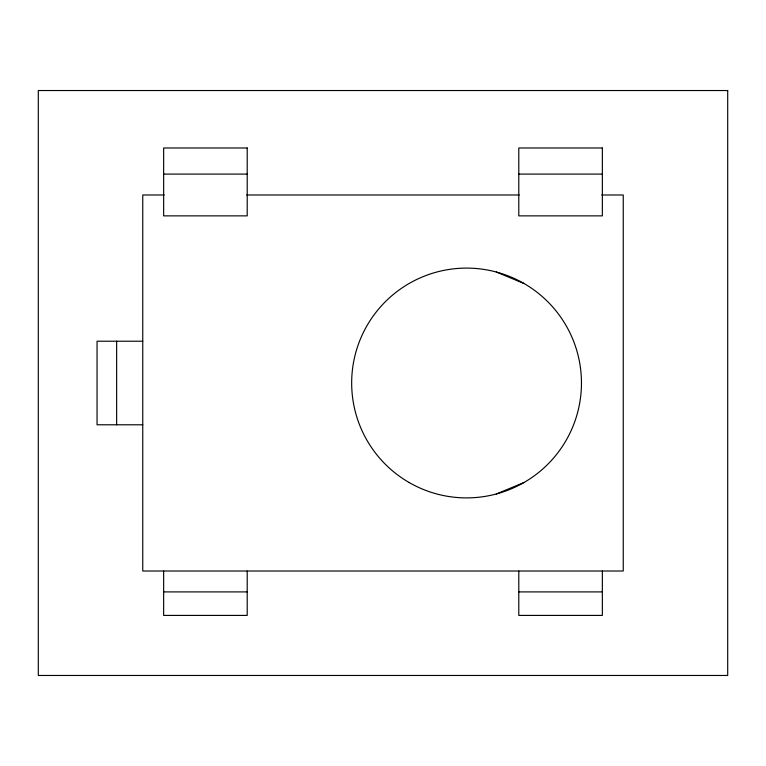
<?xml version="1.0" encoding="UTF-8"?>
<svg xmlns="http://www.w3.org/2000/svg" width="766" height="766" viewBox="0 0 766 766"><rect width="100%" height="100%" fill="white"/><g stroke="black" fill="none" stroke-linecap="round" stroke-linejoin="round"><path stroke-width="1.15" d="M496.301 493.984L524.011 482.503M163.646 174.093L247.207 174.093M518.793 174.093L602.354 174.093M164.269 194.985L142.754 194.985L142.754 571.015L623.246 571.015L623.246 194.985L601.731 194.985M246.738 194.985L519.262 194.985M142.754 341.215L97.052 341.215L97.052 424.785L142.754 424.785M163.646 591.907L247.207 591.907M518.793 591.907L602.354 591.907M496.301 272.016L524.011 283.497M602.354 571.015L602.354 615.414L518.793 615.414L518.793 571.015M247.207 571.015L247.207 615.414L163.646 615.414L163.646 571.015M116.643 341.215L116.643 424.785M727.7 90.532L38.3 90.532L38.3 675.468L727.7 675.468L727.7 90.532M247.207 147.982L163.646 147.982L163.646 215.868L247.207 215.868L247.207 147.982M602.354 147.982L518.793 147.982L518.793 215.868L602.354 215.868L602.354 147.982M409.111 482.503A114.9 114.9 0 0 0 581.461 383A114.9 114.9 0 0 0 409.111 283.497A114.9 114.9 0 0 0 409.111 482.503"/></g></svg>
